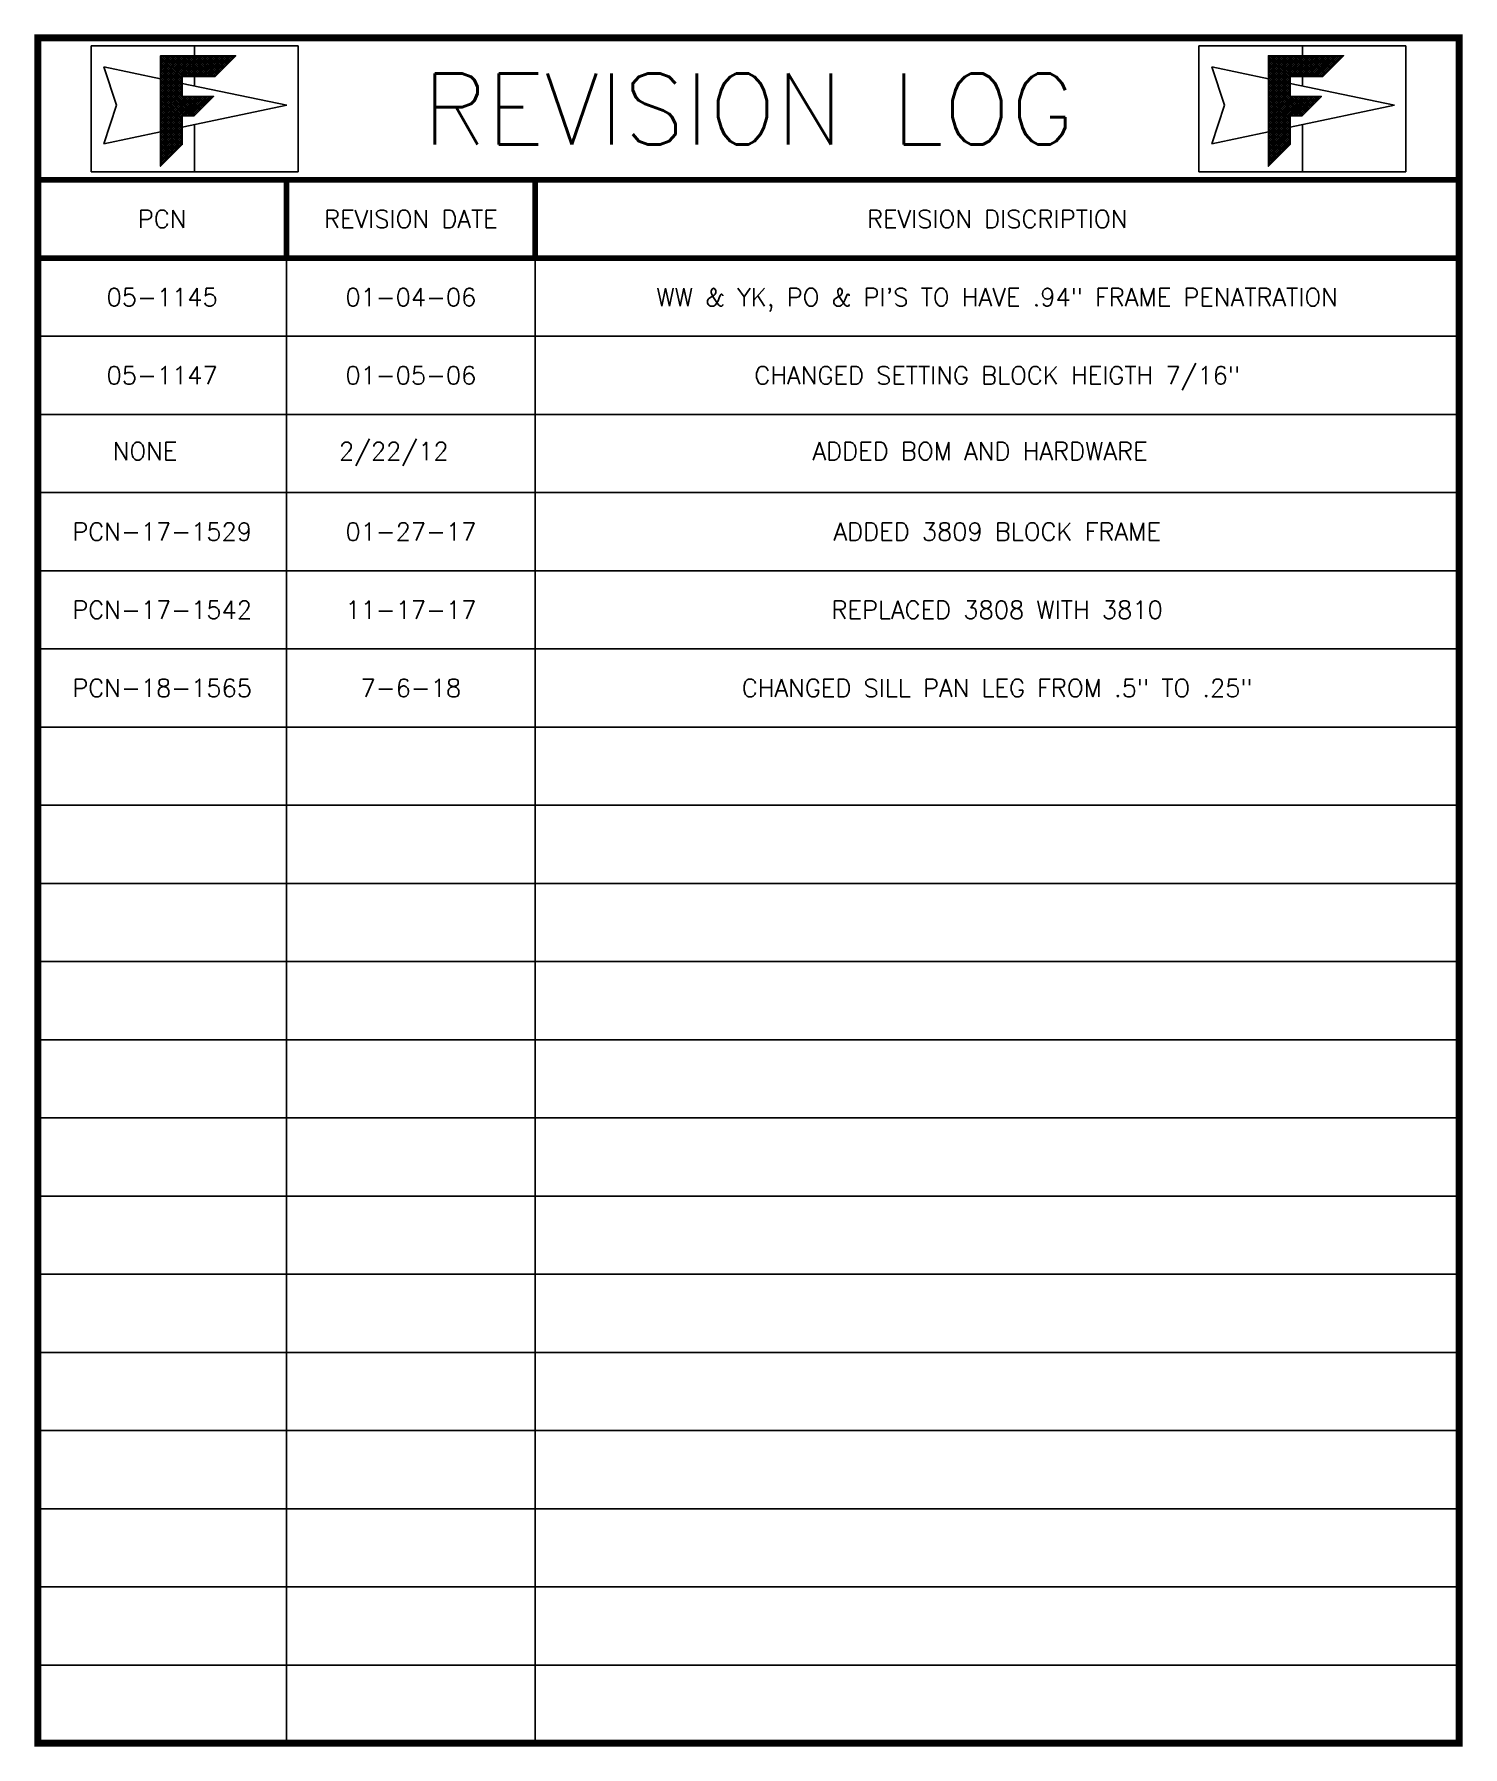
# Model space of a CAD drawing. Extents: x -138 to 168, y -127 to 72.
# Drawn here: x 19.63 to 39.73, y 2.96 to 27.06 of the extents above; entities that cross this region are included whole.
import ezdxf
from ezdxf.enums import TextEntityAlignment as Align

# ---------------------------------------------------------------- set-up
doc = ezdxf.new("R2010")
doc.units = 0
doc.header["$MEASUREMENT"] = 0
doc.layers.get('0').update_dxf_attribs({"linetype": 'CONTINUOUS'})
doc.layers.add('REVISION LOG', color=7, linetype='CONTINUOUS')
doc.styles.get("Standard").update_dxf_attribs({"font": 'simplex.shx'})

# ---------------------------------------------------------------- blocks, each defined once
blk = doc.blocks.new('*X42')
at = {"color": 0}
for p, q in [((7.2329, 10.2346), (7.4628, 10.4645)), ((7.2329, 10.2452), (7.4522, 10.4645)), ((7.2329, 10.2558), (7.4416, 10.4645)), ((7.2329, 10.2664), (7.431, 10.4645)), ((7.2329, 10.277), (7.4204, 10.4645)), ((7.2329, 10.2876), (7.4098, 10.4645)), ((7.2329, 10.2982), (7.3992, 10.4645)), ((7.2329, 10.3089), (7.3886, 10.4645)), ((7.2329, 10.3195), (7.378, 10.4645)), ((7.2329, 10.3301), (7.3674, 10.4645)), ((7.2329, 10.3407), (7.3568, 10.4645)), ((7.2329, 10.3513), (7.3462, 10.4645)), ((7.2329, 10.3619), (7.3356, 10.4645)), ((7.2329, 10.3725), (7.325, 10.4645)), ((7.2329, 10.3831), (7.3143, 10.4645)), ((7.2329, 10.3937), (7.3037, 10.4645)), ((7.2329, 10.4043), (7.2931, 10.4645)), ((7.2329, 10.4149), (7.2825, 10.4645)), ((7.2329, 10.4255), (7.2719, 10.4645)), ((7.2329, 10.4361), (7.2613, 10.4645)), ((7.2329, 10.4467), (7.2507, 10.4645)), ((7.2329, 10.4573), (7.2401, 10.4645)), ((7.3549, 10.3369), (7.2329, 10.4589)), ((7.3549, 10.3263), (7.2329, 10.4483)), ((7.3549, 10.3157), (7.2329, 10.4377)), ((7.3549, 10.3051), (7.2329, 10.4271)), ((7.3549, 10.2945), (7.2329, 10.4164)), ((7.3549, 10.3475), (7.2379, 10.4645)), ((7.3646, 10.3484), (7.2485, 10.4645)), ((7.3752, 10.3484), (7.2591, 10.4645)), ((7.3858, 10.3484), (7.2697, 10.4645)), ((7.3965, 10.3484), (7.2803, 10.4645)), ((7.4071, 10.3484), (7.2909, 10.4645)), ((7.4177, 10.3484), (7.3015, 10.4645)), ((7.4283, 10.3484), (7.3122, 10.4645)), ((7.4389, 10.3484), (7.3228, 10.4645)), ((7.4495, 10.3484), (7.3334, 10.4645)), ((7.4601, 10.3484), (7.344, 10.4645)), ((7.4707, 10.3484), (7.3546, 10.4645)), ((7.3573, 10.3484), (7.4734, 10.4645)), ((7.4813, 10.3484), (7.3652, 10.4645)), ((7.3679, 10.3484), (7.4841, 10.4645)), ((7.4919, 10.3484), (7.3758, 10.4645)), ((7.3785, 10.3484), (7.4947, 10.4645)), ((7.5025, 10.3484), (7.3864, 10.4645)), ((7.3892, 10.3484), (7.5053, 10.4645)), ((7.5131, 10.3484), (7.397, 10.4645)), ((7.3998, 10.3484), (7.5159, 10.4645)), ((7.5237, 10.3484), (7.4076, 10.4645)), ((7.4104, 10.3484), (7.5265, 10.4645)), ((7.5343, 10.3484), (7.4182, 10.4645)), ((7.421, 10.3484), (7.5371, 10.4645)), ((7.5422, 10.3511), (7.4288, 10.4645)), ((7.4316, 10.3484), (7.5477, 10.4645)), ((7.5476, 10.3564), (7.4394, 10.4645)), ((7.4422, 10.3484), (7.5583, 10.4645)), ((7.5529, 10.3617), (7.45, 10.4645)), ((7.4528, 10.3484), (7.5689, 10.4645)), ((7.5582, 10.367), (7.4606, 10.4645)), ((7.4634, 10.3484), (7.5795, 10.4645)), ((7.5635, 10.3723), (7.4713, 10.4645)), ((7.474, 10.3484), (7.5901, 10.4645)), ((7.5688, 10.3776), (7.4819, 10.4645)), ((7.4846, 10.3484), (7.6007, 10.4645)), ((7.5741, 10.3829), (7.4925, 10.4645)), ((7.4952, 10.3484), (7.6113, 10.4645)), ((7.5794, 10.3882), (7.5031, 10.4645)), ((7.5058, 10.3484), (7.6219, 10.4645)), ((7.5847, 10.3935), (7.5137, 10.4645)), ((7.5164, 10.3484), (7.6325, 10.4645)), ((7.59, 10.3988), (7.5243, 10.4645)), ((7.527, 10.3484), (7.6432, 10.4645)), ((7.5953, 10.4041), (7.5349, 10.4645)), ((7.5376, 10.3484), (7.6538, 10.4645)), ((7.6006, 10.4094), (7.5455, 10.4645)), ((7.6059, 10.4147), (7.5561, 10.4645)), ((7.6112, 10.42), (7.5667, 10.4645)), ((7.6165, 10.4253), (7.5773, 10.4645)), ((7.6218, 10.4306), (7.5879, 10.4645)), ((7.6271, 10.4359), (7.5985, 10.4645)), ((7.6324, 10.4412), (7.6091, 10.4645)), ((7.6377, 10.4465), (7.6197, 10.4645)), ((7.643, 10.4519), (7.6304, 10.4645)), ((7.6483, 10.4572), (7.641, 10.4645)), ((7.6536, 10.4625), (7.6516, 10.4645)), ((7.3549, 10.2839), (7.2329, 10.4058)), ((7.3549, 10.2733), (7.2329, 10.3952)), ((7.3549, 10.2627), (7.2329, 10.3846)), ((7.3549, 10.2521), (7.2329, 10.374)), ((7.3549, 10.2415), (7.2329, 10.3634)), ((7.4404, 10.1454), (7.2329, 10.3528)), ((7.2329, 10.224), (7.3549, 10.3459)), ((7.4351, 10.1401), (7.2329, 10.3422)), ((7.2329, 10.2134), (7.3549, 10.3353)), ((7.4298, 10.1348), (7.2329, 10.3316)), ((7.2329, 10.2028), (7.3549, 10.3247)), ((7.4245, 10.1295), (7.2329, 10.321)), ((7.2329, 10.1922), (7.3549, 10.3141)), ((7.4159, 10.1274), (7.2329, 10.3104)), ((7.2329, 10.1816), (7.3549, 10.3035)), ((7.4053, 10.1274), (7.2329, 10.2998)), ((7.2329, 10.171), (7.3549, 10.2929)), ((7.3947, 10.1274), (7.2329, 10.2892)), ((7.2329, 10.1604), (7.3549, 10.2823)), ((7.3841, 10.1274), (7.2329, 10.2786)), ((7.2329, 10.1498), (7.3549, 10.2717)), ((7.3735, 10.1274), (7.2329, 10.268)), ((7.2329, 10.1391), (7.3549, 10.2611)), ((7.3629, 10.1274), (7.2329, 10.2574)), ((7.2329, 10.1285), (7.3549, 10.2505)), ((7.3549, 10.1248), (7.2329, 10.2467)), ((7.2329, 10.1179), (7.3549, 10.2399)), ((7.3549, 10.1142), (7.2329, 10.2361)), ((7.2329, 10.0119), (7.4571, 10.236)), ((7.2329, 10.0225), (7.4465, 10.236)), ((7.2329, 10.0331), (7.4359, 10.236)), ((7.2329, 10.0437), (7.4253, 10.236)), ((7.2329, 10.0543), (7.4147, 10.236)), ((7.2329, 10.0649), (7.4041, 10.236)), ((7.2329, 10.0755), (7.3935, 10.236)), ((7.2329, 10.0861), (7.3828, 10.236)), ((7.2329, 10.0967), (7.3722, 10.236)), ((7.2329, 10.1073), (7.3616, 10.236)), ((7.3549, 10.1036), (7.2329, 10.2255)), ((7.3591, 10.1274), (7.4677, 10.236)), ((7.4457, 10.1507), (7.3603, 10.236)), ((7.3697, 10.1274), (7.4783, 10.236)), ((7.451, 10.156), (7.3709, 10.236)), ((7.3803, 10.1274), (7.4889, 10.236)), ((7.4563, 10.1613), (7.3815, 10.236)), ((7.3909, 10.1274), (7.4995, 10.236)), ((7.4616, 10.1666), (7.3921, 10.236)), ((7.4015, 10.1274), (7.5101, 10.236)), ((7.4669, 10.1719), (7.4028, 10.236)), ((7.4121, 10.1274), (7.5207, 10.236)), ((7.4722, 10.1772), (7.4134, 10.236)), ((7.4775, 10.1825), (7.424, 10.236)), ((7.4828, 10.1878), (7.4346, 10.236)), ((7.4881, 10.1931), (7.4452, 10.236)), ((7.4934, 10.1984), (7.4558, 10.236)), ((7.4987, 10.2037), (7.4664, 10.236)), ((7.504, 10.209), (7.477, 10.236)), ((7.5093, 10.2143), (7.4876, 10.236)), ((7.5146, 10.2196), (7.4982, 10.236)), ((7.5199, 10.2249), (7.5088, 10.236)), ((7.5252, 10.2302), (7.5194, 10.236)), ((7.5305, 10.2355), (7.53, 10.236)), ((7.3549, 10.093), (7.2329, 10.2149)), ((7.3549, 10.0824), (7.2329, 10.2043)), ((7.3549, 10.0718), (7.2329, 10.1937)), ((7.3549, 10.0612), (7.2329, 10.1831)), ((7.3549, 10.0506), (7.2329, 10.1725)), ((7.3549, 10.0399), (7.2329, 10.1619)), ((7.3549, 10.0293), (7.2329, 10.1513)), ((7.3549, 10.0187), (7.2329, 10.1407)), ((7.3549, 10.0081), (7.2329, 10.1301)), ((7.2329, 10.0013), (7.3549, 10.1232)), ((7.3549, 9.9975), (7.2329, 10.1195)), ((7.2329, 9.9907), (7.3549, 10.1126)), ((7.3549, 9.9869), (7.2329, 10.1089)), ((7.2329, 9.98), (7.3549, 10.102)), ((7.3549, 9.9763), (7.2329, 10.0983)), ((7.2329, 9.9694), (7.3549, 10.0914)), ((7.3549, 9.9657), (7.2329, 10.0876)), ((7.2329, 9.9588), (7.3549, 10.0808)), ((7.3501, 9.9599), (7.2329, 10.077)), ((7.2329, 9.9482), (7.3549, 10.0702)), ((7.3448, 9.9546), (7.2329, 10.0664)), ((7.2329, 9.9376), (7.3549, 10.0596)), ((7.3395, 9.9493), (7.2329, 10.0558)), ((7.2329, 9.927), (7.3549, 10.049)), ((7.3342, 9.944), (7.2329, 10.0452)), ((7.2329, 9.9164), (7.3549, 10.0383)), ((7.3289, 9.9387), (7.2329, 10.0346)), ((7.2329, 9.9058), (7.3549, 10.0277)), ((7.3236, 9.9334), (7.2329, 10.024)), ((7.2329, 9.8952), (7.3549, 10.0171)), ((7.3183, 9.9281), (7.2329, 10.0134)), ((7.2329, 9.8846), (7.3549, 10.0065)), ((7.313, 9.9228), (7.2329, 10.0028)), ((7.2329, 9.874), (7.3549, 9.9959)), ((7.3077, 9.9175), (7.2329, 9.9922)), ((7.2329, 9.8634), (7.3549, 9.9853)), ((7.3024, 9.9122), (7.2329, 9.9816)), ((7.2329, 9.8528), (7.3549, 9.9747)), ((7.2971, 9.9069), (7.2329, 9.971)), ((7.2918, 9.9015), (7.2329, 9.9604)), ((7.2865, 9.8962), (7.2329, 9.9498)), ((7.2811, 9.8909), (7.2329, 9.9392)), ((7.2758, 9.8856), (7.2329, 9.9285)), ((7.2705, 9.8803), (7.2329, 9.9179)), ((7.2652, 9.875), (7.2329, 9.9073)), ((7.2599, 9.8697), (7.2329, 9.8967)), ((7.2546, 9.8644), (7.2329, 9.8861)), ((7.2493, 9.8591), (7.2329, 9.8755)), ((7.244, 9.8538), (7.2329, 9.8649)), ((7.2387, 9.8485), (7.2329, 9.8543)), ((7.2334, 9.8432), (7.2329, 9.8437))]:
    blk.add_line(p, q, dxfattribs=at)

msp = doc.modelspace()

# ---------------------------------------------------------------- linework, layer by layer
at = {"layer": 'REVISION LOG', "color": 151}
for p, q in [((20.426, 26.892), (23.338, 26.892)), ((20.426, 26.892), (20.426, 25.122)), ((21.882, 26.892), (21.882, 26.754)), ((23.338, 26.892), (23.338, 25.122)), ((36.015, 26.892), (38.926, 26.892)), ((36.015, 26.892), (36.015, 25.122)), ((37.471, 26.892), (37.471, 26.754)), ((38.926, 26.892), (38.926, 25.122)), ((21.882, 26.464), (21.882, 26.33)), ((37.471, 26.464), (37.471, 26.33)), ((21.882, 25.784), (21.882, 25.122)), ((37.471, 25.784), (37.471, 25.122)), ((20.426, 25.122), (23.338, 25.122)), ((36.015, 25.122), (38.926, 25.122))]:
    msp.add_line(p, q, dxfattribs=at)
at = {"layer": 'REVISION LOG', "color": 1}
for p, q in [((21.404, 26.43), (20.605, 26.598)), ((20.605, 26.598), (20.785, 26.057)), ((36.993, 26.43), (36.194, 26.598)), ((36.194, 26.598), (36.374, 26.057)), ((23.179, 26.057), (21.709, 26.366)), ((38.767, 26.057), (37.298, 26.366)), ((20.785, 26.057), (20.605, 25.516)), ((23.179, 26.057), (21.709, 25.748)), ((36.374, 26.057), (36.194, 25.516)), ((38.767, 26.057), (37.298, 25.748)), ((21.404, 25.684), (20.605, 25.516)), ((36.993, 25.684), (36.194, 25.516))]:
    msp.add_line(p, q, dxfattribs=at)
at = {"layer": 'REVISION LOG'}
for p, q in [((26.676, 25.007), (26.676, 3.007)), ((23.176, 23.907), (23.176, 3.007)), ((19.676, 22.807), (39.676, 22.807)), ((19.676, 21.707), (39.676, 21.707)), ((19.676, 20.607), (39.676, 20.607)), ((19.676, 19.507), (39.676, 19.507)), ((19.676, 18.407), (39.676, 18.407)), ((19.676, 17.307), (39.676, 17.307)), ((19.676, 16.207), (39.676, 16.207)), ((19.676, 15.107), (39.676, 15.107)), ((19.676, 14.007), (39.676, 14.007)), ((19.676, 12.907), (39.676, 12.907)), ((19.676, 11.807), (39.676, 11.807)), ((19.676, 10.707), (39.676, 10.707)), ((19.676, 9.607), (39.676, 9.607)), ((19.676, 8.507), (39.676, 8.507)), ((19.676, 7.407), (39.676, 7.407)), ((19.676, 6.307), (39.676, 6.307)), ((19.676, 5.207), (39.676, 5.207)), ((19.676, 4.107), (39.676, 4.107))]:
    msp.add_line(p, q, dxfattribs=at)
at = {"layer": 'REVISION LOG', "const_width": 0.1}
msp.add_lwpolyline([(39.676, 3.007), (39.676, 27.007), (19.676, 27.007), (19.676, 3.007), (39.676, 3.007), (39.676, 3.007)], close=True, dxfattribs=at)
at = {"layer": 'REVISION LOG', "color": 151}
for points in [[(21.709, 25.504), (21.709, 25.911), (21.878, 25.911), (21.709, 25.911), (21.709, 25.504), (21.404, 25.199), (21.404, 26.754), (22.461, 26.754), (22.171, 26.464), (21.709, 26.464), (21.709, 26.183), (22.149, 26.183), (21.709, 26.183), (21.709, 26.464), (22.171, 26.464), (22.461, 26.754), (21.404, 26.754), (21.404, 25.199), (21.709, 25.504), (21.709, 25.911), (21.878, 25.911), (22.149, 26.183), (21.709, 26.183), (21.709, 26.464), (22.171, 26.464), (22.461, 26.754), (21.404, 26.754), (21.404, 25.199)], [(37.298, 25.504), (37.298, 25.911), (37.467, 25.911), (37.298, 25.911), (37.298, 25.504), (36.993, 25.199), (36.993, 26.754), (38.05, 26.754), (37.76, 26.464), (37.298, 26.464), (37.298, 26.183), (37.738, 26.183), (37.298, 26.183), (37.298, 26.464), (37.76, 26.464), (38.05, 26.754), (36.993, 26.754), (36.993, 25.199), (37.298, 25.504), (37.298, 25.911), (37.467, 25.911), (37.738, 26.183), (37.298, 26.183), (37.298, 26.464), (37.76, 26.464), (38.05, 26.754), (36.993, 26.754), (36.993, 25.199)]]:
    msp.add_lwpolyline(points, close=True, dxfattribs=at)
at = {"layer": 'REVISION LOG', "const_width": 0.08}
for points in [[(19.676, 25.007), (39.676, 25.007)], [(23.176, 25.007), (23.176, 23.907)], [(26.676, 25.007), (26.676, 23.907)], [(19.676, 23.907), (39.676, 23.907)]]:
    msp.add_lwpolyline(points, dxfattribs=at)

# ---------------------------------------------------------------- block references
at = {"layer": 'REVISION LOG', "color": 151, "xscale": 2.5, "yscale": 2.5, "zscale": 2.5}
for p in [(3.322, 0.593), (18.911, 0.593)]:
    msp.add_blockref('*X42', p, dxfattribs=at)

# ---------------------------------------------------------------- texts
at = {"layer": 'REVISION LOG'}
for s, height, p in [('REVISION LOG', 1, (29.676, 26.007)), ('PCN', 0.25, (21.426, 24.457)), ('REVISION DATE', 0.25, (24.926, 24.457)), ('REVISION DISCRIPTION', 0.25, (33.176, 24.457)), ('05-1145', 0.25, (21.426, 23.357)), ('01-04-06', 0.25, (24.926, 23.357)), ('WW & YK, PO & PI\'S TO HAVE .94" FRAME PENATRATION', 0.25, (33.176, 23.357)), ('CHANGED SETTING BLOCK HEIGTH 7/16"', 0.25, (33.176, 22.257)), ('05-1147', 0.25, (21.426, 22.257)), ('01-05-06', 0.25, (24.926, 22.257)), ('NONE', 0.25, (21.185, 21.19)), ('2/22/12', 0.25, (24.685, 21.19)), ('ADDED BOM AND HARDWARE', 0.25, (32.935, 21.19)), ('PCN-17-1529', 0.25, (21.426, 20.057)), ('01-27-17', 0.25, (24.926, 20.057)), ('ADDED 3809 BLOCK FRAME', 0.25, (33.176, 20.057)), ('PCN-17-1542', 0.25, (21.426, 18.957)), ('11-17-17', 0.25, (24.926, 18.957)), ('REPLACED 3808 WITH 3810', 0.25, (33.176, 18.957)), ('PCN-18-1565', 0.25, (21.426, 17.857)), ('7-6-18', 0.25, (24.926, 17.857)), ('CHANGED SILL PAN LEG FROM .5" TO .25"', 0.25, (33.176, 17.857))]:
    msp.add_text(s, height=height, dxfattribs=at).set_placement(p, align=Align.MIDDLE_CENTER)

doc.saveas('drawing.dxf')
